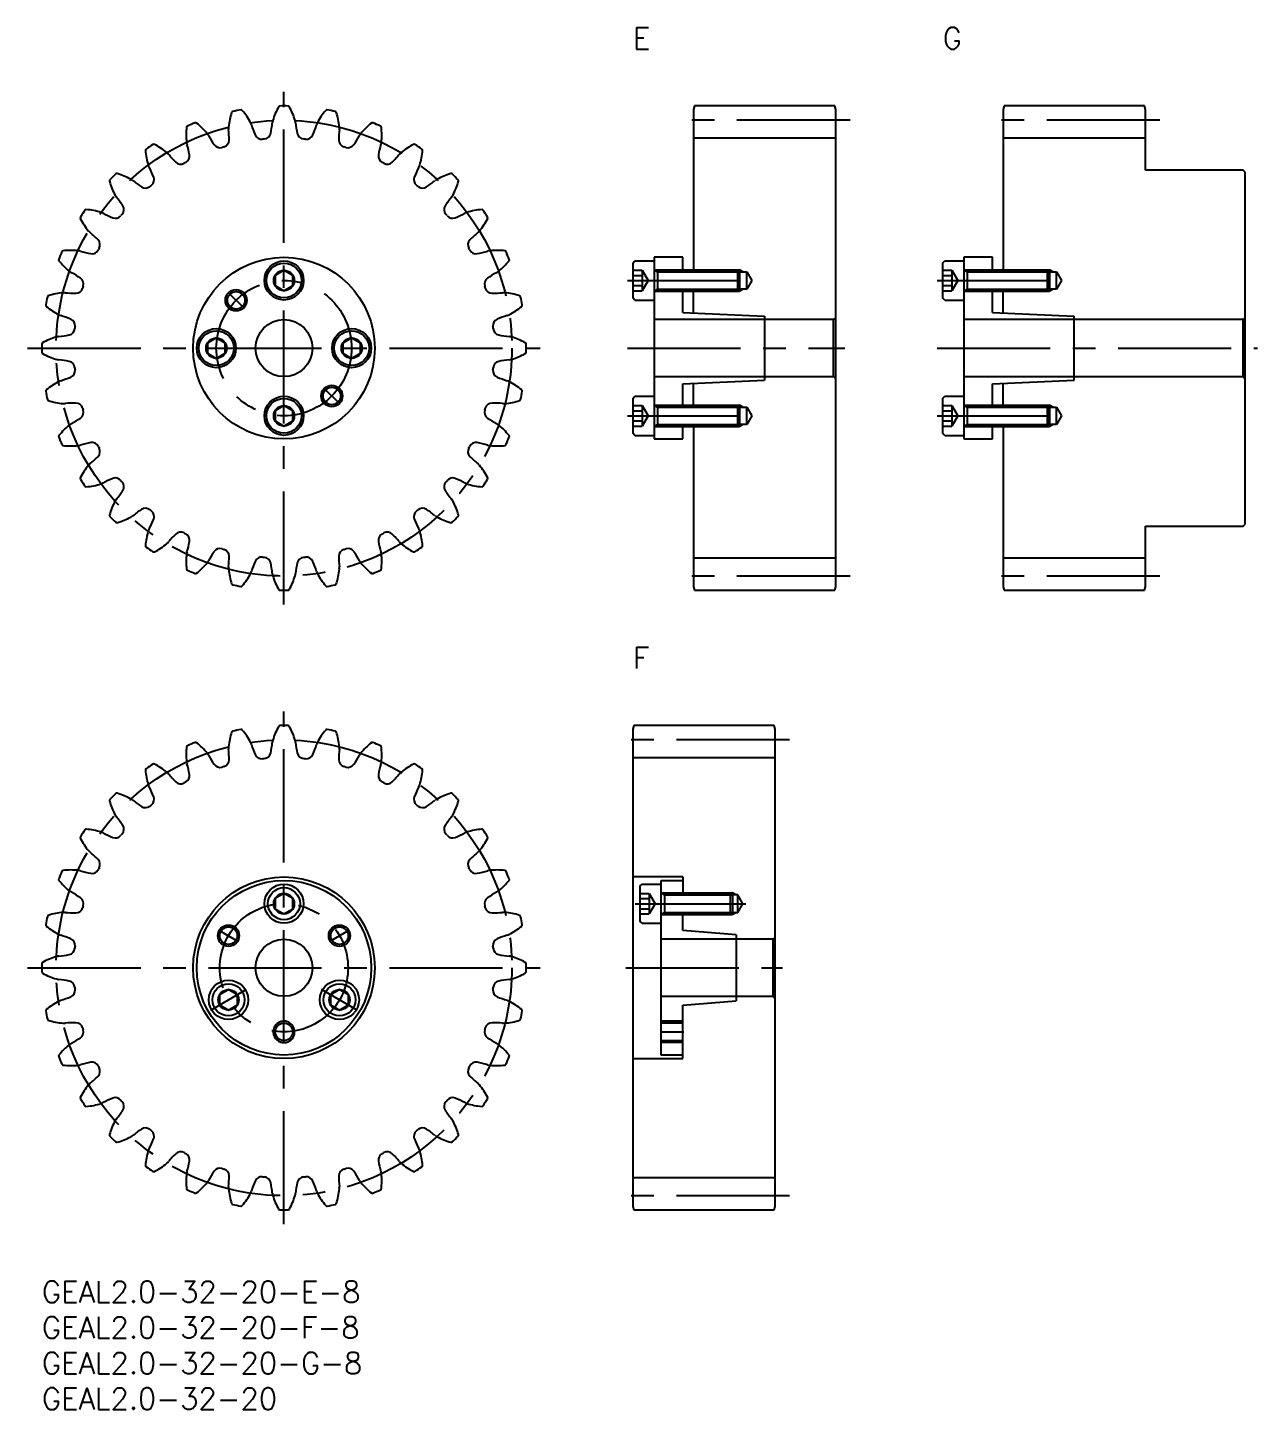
# Model space of a CAD drawing. Extents: x -2 to 171, y -18 to 176.
import ezdxf

# ---------------------------------------------------------------- set-up
doc = ezdxf.new("R2010")
doc.units = 0
doc.header["$LTSCALE"] = 0.5
doc.linetypes.add('CENTER', pattern=[50.8, 31.75, -6.35, 6.35, -6.35])
for name, color, linetype in [('AM_0', 7, 'CONTINUOUS'), ('MSM_CENTER', 1, 'CENTER'), ('MSM_CONTINUOUS', 7, 'CONTINUOUS'), ('MSM_NARROW', 5, 'CONTINUOUS'), ('MSM_PART_NUMBER', 7, 'CONTINUOUS')]:
    doc.layers.add(name, color=color, linetype=linetype)
doc.styles.get("Standard").update_dxf_attribs({"font": 'txt.shx', "height": 1, "bigfont": 'bigfont.shx'})

# ---------------------------------------------------------------- blocks, each defined once
blk = doc.blocks.new('*U3')
at = {"layer": 'MSM_PART_NUMBER'}
blk.add_text('GEAL2.0-32-20-F-8', height=3, dxfattribs=at).set_placement((0, -8))
blk = doc.blocks.new('*U4')
at = {"layer": 'MSM_PART_NUMBER'}
blk.add_text('GEAL2.0-32-20-E-8', height=3, dxfattribs=at).set_placement((0, -3))
blk = doc.blocks.new('*U5')
at = {"layer": 'MSM_PART_NUMBER'}
blk.add_text('GEAL2.0-32-20-G-8', height=3, dxfattribs=at).set_placement((0, -13))
blk = doc.blocks.new('*U6')
at = {"layer": 'MSM_PART_NUMBER'}
blk.add_text('F', height=3, dxfattribs=at).set_placement((82.99, 86))
blk = doc.blocks.new('*U7')
at = {"layer": 'MSM_PART_NUMBER'}
blk.add_text('GEAL2.0-32-20', height=3, dxfattribs=at).set_placement((0, -18))
blk = doc.blocks.new('*U8')
at = {"layer": 'MSM_PART_NUMBER'}
blk.add_text('E', height=3, dxfattribs=at).set_placement((82.99, 173))
blk = doc.blocks.new('*U9')
at = {"layer": 'MSM_PART_NUMBER'}
blk.add_text('G', height=3, dxfattribs=at).set_placement((126.49, 173))

msp = doc.modelspace()

# ---------------------------------------------------------------- linework, layer by layer
at = {"layer": 'AM_0'}
for p, q in [((89.99, 36.23), (86.99, 36.23)), ((86.99, 33.77), (89.99, 33.77))]:
    msp.add_line(p, q, dxfattribs=at)
at = {"layer": 'MSM_CENTER'}
for p, q in [((34, 95), (34, 167)), ((113.49, 163), (89.49, 163)), ((156.99, 163), (132.99, 163)), ((82.24, 140.5), (100.12, 140.5)), ((125.74, 140.5), (143.62, 140.5)), ((26.17, 138.83), (28.4, 136.6)), ((-2, 131), (70, 131)), ((82.24, 131), (112.78, 131)), ((125.74, 131), (170.69, 131)), ((41.83, 123.17), (39.6, 125.4)), ((82.24, 121.5), (100.12, 121.5)), ((125.74, 121.5), (143.62, 121.5)), ((113.49, 99), (89.49, 99)), ((156.99, 99), (132.99, 99)), ((34, 8), (34, 80)), ((104.99, 76), (80.99, 76)), ((83.34, 53), (98.88, 53)), ((24.84, 49.29), (27.57, 47.71)), ((43.16, 49.29), (40.43, 47.71)), ((-2, 44), (70, 44)), ((81.99, 44), (103.99, 44)), ((23.71, 38.06), (28.71, 40.94)), ((44.29, 38.06), (39.29, 40.94)), ((86.84, 35), (90.14, 35)), ((104.99, 12), (80.99, 12))]:
    msp.add_line(p, q, dxfattribs=at)
for centre, radius in [((34, 131), 32), ((34, 131), 9.5), ((34, 44), 32), ((34, 44), 9)]:
    msp.add_circle(centre, radius, dxfattribs=at)
at = {"layer": 'MSM_CONTINUOUS'}
for p, q in [((91.63, 165), (91.49, 164.5)), ((111.36, 165), (91.63, 165)), ((111.49, 164.5), (111.36, 165)), ((135.13, 165), (134.99, 164.5)), ((154.86, 165), (135.13, 165)), ((154.99, 164.5), (154.86, 165)), ((91.49, 164.5), (91.49, 142)), ((111.49, 97.5), (111.49, 164.5)), ((134.99, 164.5), (134.99, 142)), ((154.99, 156), (154.99, 164.5)), ((111.49, 160.5), (91.49, 160.5)), ((154.99, 160.5), (134.99, 160.5)), ((168.69, 156), (154.99, 156)), ((168.99, 155.7), (168.69, 156)), ((168.99, 106.3), (168.99, 155.7)), ((85.99, 143.75), (85.99, 118.25)), ((89.99, 143.75), (85.99, 143.75)), ((89.99, 142), (89.99, 143.75)), ((129.49, 143.75), (129.49, 118.25)), ((133.49, 143.75), (129.49, 143.75)), ((133.49, 142), (133.49, 143.75)), ((34, 141.94), (32.75, 141.22)), ((35.25, 141.22), (34, 141.94)), ((82.99, 142.95), (83.29, 143.25)), ((82.99, 142.95), (82.99, 138.05)), ((82.99, 141.94), (84.29, 141.94)), ((83.29, 143.25), (85.99, 143.25)), ((84.29, 141.94), (84.29, 139.06)), ((84.29, 141.94), (85.13, 140.5)), ((85.99, 142), (97.72, 142)), ((86.46, 142), (86.46, 139)), ((97.72, 139), (97.72, 142)), ((97.72, 142), (97.99, 141.73)), ((97.99, 141.73), (98.99, 141.73)), ((97.99, 141.73), (97.99, 139.27)), ((98.99, 139.27), (98.99, 141.73)), ((98.99, 141.73), (99.7, 140.5)), ((126.49, 142.95), (126.79, 143.25)), ((126.49, 142.95), (126.49, 138.05)), ((126.49, 141.94), (127.79, 141.94)), ((126.79, 143.25), (129.49, 143.25)), ((127.79, 141.94), (127.79, 139.06)), ((127.79, 141.94), (128.63, 140.5)), ((129.49, 142), (141.22, 142)), ((129.96, 142), (129.96, 139)), ((141.22, 139), (141.22, 142)), ((141.22, 142), (141.49, 141.73)), ((141.49, 141.73), (142.49, 141.73)), ((141.49, 141.73), (141.49, 139.27)), ((142.49, 139.27), (142.49, 141.73)), ((142.49, 141.73), (143.2, 140.5)), ((32.75, 141.22), (32.75, 139.78)), ((32.75, 139.78), (34, 139.06)), ((34, 139.06), (35.25, 139.78)), ((35.25, 139.78), (35.25, 141.22)), ((82.99, 141.22), (84.29, 141.22)), ((82.99, 139.78), (84.29, 139.78)), ((85.13, 140.5), (84.29, 139.06)), ((99.7, 140.5), (98.99, 139.27)), ((126.49, 141.22), (127.79, 141.22)), ((126.49, 139.78), (127.79, 139.78)), ((128.63, 140.5), (127.79, 139.06)), ((143.2, 140.5), (142.49, 139.27)), ((82.99, 139.06), (84.29, 139.06)), ((83.29, 137.75), (82.99, 138.05)), ((83.29, 137.75), (85.99, 137.75)), ((85.99, 139), (97.72, 139)), ((89.99, 136), (89.99, 139)), ((91.49, 135.93), (91.49, 139)), ((97.99, 139.27), (97.72, 139)), ((98.99, 139.27), (97.99, 139.27)), ((126.49, 139.06), (127.79, 139.06)), ((126.79, 137.75), (126.49, 138.05)), ((126.79, 137.75), (129.49, 137.75)), ((129.49, 139), (141.22, 139)), ((133.49, 136), (133.49, 139)), ((134.99, 135.93), (134.99, 139)), ((141.49, 139.27), (141.22, 139)), ((142.49, 139.27), (141.49, 139.27)), ((89.99, 136), (101.49, 135.5)), ((133.49, 136), (144.99, 135.5)), ((111.19, 135), (85.99, 135)), ((101.49, 135.5), (101.49, 126.5)), ((111.49, 135.3), (111.19, 135)), ((111.19, 127), (111.19, 135)), ((168.69, 135), (129.49, 135)), ((144.99, 126.5), (144.99, 135.5)), ((168.99, 135.3), (168.69, 135)), ((168.69, 127), (168.69, 135)), ((24.5, 132.44), (23.25, 131.72)), ((25.75, 131.72), (24.5, 132.44)), ((43.5, 132.44), (42.25, 131.72)), ((44.75, 131.72), (43.5, 132.44)), ((23.25, 131.72), (23.25, 130.28)), ((23.25, 130.28), (24.5, 129.56)), ((24.5, 129.56), (25.75, 130.28)), ((25.75, 130.28), (25.75, 131.72)), ((42.25, 131.72), (42.25, 130.28)), ((42.25, 130.28), (43.5, 129.56)), ((43.5, 129.56), (44.75, 130.28)), ((44.75, 130.28), (44.75, 131.72)), ((85.99, 127), (111.19, 127)), ((89.99, 126), (101.49, 126.5)), ((111.19, 127), (111.49, 126.7)), ((129.49, 127), (168.69, 127)), ((133.49, 126), (144.99, 126.5)), ((168.69, 127), (168.99, 126.7)), ((82.99, 123.95), (83.29, 124.25)), ((83.29, 124.25), (85.99, 124.25)), ((89.99, 123), (89.99, 126)), ((91.49, 123), (91.49, 126.07)), ((126.49, 123.95), (126.79, 124.25)), ((126.79, 124.25), (129.49, 124.25)), ((133.49, 123), (133.49, 126)), ((134.99, 123), (134.99, 126.07)), ((34, 122.94), (32.75, 122.22)), ((32.75, 122.22), (32.75, 120.78)), ((35.25, 122.22), (34, 122.94)), ((35.25, 120.78), (35.25, 122.22)), ((82.99, 123.95), (82.99, 119.05)), ((82.99, 122.94), (84.29, 122.94)), ((82.99, 122.22), (84.29, 122.22)), ((84.29, 122.94), (84.29, 120.06)), ((84.29, 122.94), (85.13, 121.5)), ((85.99, 123), (97.72, 123)), ((86.46, 123), (86.46, 120)), ((97.72, 120), (97.72, 123)), ((97.72, 123), (97.99, 122.73)), ((97.99, 122.73), (98.99, 122.73)), ((97.99, 122.73), (97.99, 120.27)), ((98.99, 120.27), (98.99, 122.73)), ((98.99, 122.73), (99.7, 121.5)), ((126.49, 123.95), (126.49, 119.05)), ((126.49, 122.94), (127.79, 122.94)), ((126.49, 122.22), (127.79, 122.22)), ((127.79, 122.94), (127.79, 120.06)), ((127.79, 122.94), (128.63, 121.5)), ((129.49, 123), (141.22, 123)), ((129.96, 123), (129.96, 120)), ((141.22, 120), (141.22, 123)), ((141.22, 123), (141.49, 122.73)), ((141.49, 122.73), (142.49, 122.73)), ((141.49, 122.73), (141.49, 120.27)), ((142.49, 120.27), (142.49, 122.73)), ((142.49, 122.73), (143.2, 121.5)), ((32.75, 120.78), (34, 120.06)), ((34, 120.06), (35.25, 120.78)), ((82.99, 120.78), (84.29, 120.78)), ((85.13, 121.5), (84.29, 120.06)), ((99.7, 121.5), (98.99, 120.27)), ((126.49, 120.78), (127.79, 120.78)), ((128.63, 121.5), (127.79, 120.06)), ((143.2, 121.5), (142.49, 120.27)), ((82.99, 120.06), (84.29, 120.06)), ((83.29, 118.75), (82.99, 119.05)), ((83.29, 118.75), (85.99, 118.75)), ((85.99, 120), (97.72, 120)), ((89.99, 118.25), (89.99, 120)), ((91.49, 120), (91.49, 97.5)), ((97.99, 120.27), (97.72, 120)), ((98.99, 120.27), (97.99, 120.27)), ((126.49, 120.06), (127.79, 120.06)), ((126.79, 118.75), (126.49, 119.05)), ((126.79, 118.75), (129.49, 118.75)), ((129.49, 120), (141.22, 120)), ((133.49, 118.25), (133.49, 120)), ((134.99, 120), (134.99, 97.5)), ((141.49, 120.27), (141.22, 120)), ((142.49, 120.27), (141.49, 120.27)), ((85.99, 118.25), (89.99, 118.25)), ((129.49, 118.25), (133.49, 118.25)), ((154.99, 97.5), (154.99, 106)), ((154.99, 106), (168.69, 106)), ((168.69, 106), (168.99, 106.3)), ((111.49, 101.5), (91.49, 101.5)), ((154.99, 101.5), (134.99, 101.5)), ((91.49, 97.5), (91.63, 97)), ((91.63, 97), (111.36, 97)), ((111.36, 97), (111.49, 97.5)), ((134.99, 97.5), (135.13, 97)), ((135.13, 97), (154.86, 97)), ((154.86, 97), (154.99, 97.5)), ((83.13, 78), (82.99, 77.5)), ((102.86, 78), (83.13, 78)), ((102.99, 77.5), (102.86, 78)), ((82.99, 77.5), (82.99, 10.5)), ((102.99, 10.5), (102.99, 77.5)), ((102.99, 73.5), (82.99, 73.5)), ((89.99, 56.75), (82.99, 56.75)), ((89.99, 56.75), (89.99, 54.5)), ((34, 54.44), (32.75, 53.72)), ((35.25, 53.72), (34, 54.44)), ((83.99, 55.45), (84.29, 55.75)), ((83.99, 55.45), (83.99, 50.55)), ((83.99, 54.44), (85.29, 54.44)), ((84.29, 55.75), (86.99, 55.75)), ((85.29, 54.44), (85.29, 51.56)), ((85.29, 54.44), (86.13, 53)), ((86.99, 56.25), (89.99, 56.25)), ((86.99, 31.75), (86.99, 56.25)), ((86.99, 54.5), (96.72, 54.5)), ((87.46, 54.5), (87.46, 51.5)), ((96.72, 51.5), (96.72, 54.5)), ((96.72, 54.5), (96.99, 54.23)), ((32.75, 53.72), (32.75, 52.28)), ((35.25, 52.28), (35.25, 53.72)), ((83.99, 53.72), (85.29, 53.72)), ((86.13, 53), (85.29, 51.56)), ((97.74, 54.23), (90.27, 54.23)), ((96.99, 54.23), (96.99, 51.77)), ((97.74, 51.77), (97.74, 54.23)), ((98.45, 53), (97.74, 54.23)), ((97.74, 51.77), (98.45, 53)), ((32.75, 52.28), (34, 51.56)), ((34, 51.56), (35.25, 52.28)), ((83.99, 52.28), (85.29, 52.28)), ((83.99, 51.56), (85.29, 51.56)), ((84.29, 50.25), (83.99, 50.55)), ((86.99, 51.5), (96.72, 51.5)), ((89.99, 49.25), (89.99, 51.5)), ((90.27, 51.77), (97.74, 51.77)), ((96.99, 51.77), (96.72, 51.5)), ((84.29, 50.25), (86.99, 50.25)), ((97.49, 48.63), (89.99, 49.25)), ((97.49, 48.63), (97.49, 39.38)), ((102.69, 48), (86.99, 48)), ((102.99, 48.3), (102.69, 48)), ((102.69, 40), (102.69, 48)), ((26.21, 40.94), (24.96, 40.22)), ((27.46, 40.22), (26.21, 40.94)), ((41.79, 40.94), (40.54, 40.22)), ((43.04, 40.22), (41.79, 40.94)), ((24.96, 40.22), (24.96, 38.78)), ((27.46, 38.78), (27.46, 40.22)), ((40.54, 40.22), (40.54, 38.78)), ((43.04, 38.78), (43.04, 40.22)), ((86.99, 40), (102.69, 40)), ((89.99, 38.75), (97.49, 39.38)), ((102.69, 40), (102.99, 39.7)), ((24.96, 38.78), (26.21, 38.06)), ((26.21, 38.06), (27.46, 38.78)), ((40.54, 38.78), (41.79, 38.06)), ((41.79, 38.06), (43.04, 38.78)), ((89.99, 31.25), (89.99, 38.75)), ((82.99, 31.25), (89.99, 31.25)), ((89.99, 31.75), (86.99, 31.75)), ((102.99, 14.5), (82.99, 14.5)), ((82.99, 10.5), (83.13, 10)), ((83.13, 10), (102.86, 10)), ((102.86, 10), (102.99, 10.5))]:
    msp.add_line(p, q, dxfattribs=at)
for centre, radius in [((34, 131), 12.75), ((34, 140.5), 2.75), ((34, 140.5), 2.45), ((34, 140.5), 1.44), ((27.28, 137.72), 1.23), ((34, 131), 4), ((24.5, 131), 2.75), ((24.5, 131), 2.45), ((24.5, 131), 1.44), ((43.5, 131), 2.75), ((43.5, 131), 2.45), ((43.5, 131), 1.44), ((34, 121.5), 2.75), ((40.72, 124.28), 1.23), ((34, 121.5), 2.45), ((34, 121.5), 1.44), ((34, 44), 12.75), ((34, 44), 12.25), ((34, 53), 2.75), ((34, 53), 2.25), ((34, 53), 1.44), ((26.21, 48.5), 1.23), ((41.79, 48.5), 1.23), ((34, 44), 4), ((26.21, 39.5), 2.75), ((26.21, 39.5), 2.25), ((26.21, 39.5), 1.44), ((41.79, 39.5), 2.75), ((41.79, 39.5), 2.25), ((41.79, 39.5), 1.44), ((34, 35), 1.23)]:
    msp.add_circle(centre, radius, dxfattribs=at)
for centre, radius, start, end in [((33.42, 164.79), 0.2, 90.9881, 151.5545), ((34, 131), 34, 89.0119, 90.9881), ((34.58, 164.79), 0.2, 28.4455, 89.0119), ((36.83, 160.94), 10.67, 162.8045, 174.0625), ((26.84, 164.03), 0.2, 102.2381, 162.8045), ((34, 131), 34, 100.2619, 102.2381), ((27.98, 164.26), 0.2, 39.6955, 100.2619), ((19.93, 157.57), 10.67, 28.4375, 39.6955), ((34, 162.48), 1.64, 162.8125, 174.5609), ((42.62, 159.81), 10.67, 151.5545, 162.8125), ((25.38, 159.81), 10.67, 17.1875, 28.4455), ((34, 162.48), 1.64, 5.4391, 17.1875), ((48.07, 157.57), 10.67, 140.3045, 151.5625), ((40.02, 164.26), 0.2, 79.7381, 140.3045), ((34, 131), 34, 77.7619, 79.7381), ((41.16, 164.03), 0.2, 17.1955, 77.7619), ((31.17, 160.94), 10.67, 5.9375, 17.1955), ((30.94, 160.92), 10.67, 174.0545, 185.3125), ((20.53, 162), 0.2, 113.4881, 174.0545), ((34, 131), 34, 111.5119, 113.4881), ((21.61, 162.45), 0.2, 50.9455, 111.5119), ((15.01, 154.32), 10.67, 39.6875, 50.9455), ((21.95, 160.08), 1.64, 27.9391, 39.6875), ((27.86, 161.87), 1.64, 174.0625, 185.8109), ((13.49, 160.42), 12.8, 359.0834, 5.7692), ((27.86, 161.87), 1.64, 16.6891, 28.4375), ((41.69, 166.03), 12.8, 196.7308, 203.4166), ((31.16, 161.37), 1, 275.3479, 347.8334), ((19.62, 163.85), 12.8, 347.8334, 354.5192), ((48.38, 163.85), 12.8, 185.4808, 192.1666), ((36.84, 161.37), 1, 192.1666, 264.6521), ((26.31, 166.03), 12.8, 336.5834, 343.2692), ((40.14, 161.87), 1.64, 151.5625, 163.3109), ((54.51, 160.42), 12.8, 174.2308, 180.9166), ((40.14, 161.87), 1.64, 354.1891, 5.9375), ((46.05, 160.08), 1.64, 140.3125, 152.0609), ((52.99, 154.32), 10.67, 129.0545, 140.3125), ((46.39, 162.45), 0.2, 68.4881, 129.0545), ((34, 131), 34, 66.5119, 68.4881), ((47.47, 162), 0.2, 5.9455, 66.5119), ((37.06, 160.92), 10.67, 354.6875, 5.9455), ((34, 131), 34, 122.7619, 124.7381), ((15.71, 159.42), 0.2, 62.1955, 122.7619), ((10.83, 150.17), 10.67, 50.9375, 62.1955), ((21.95, 160.08), 1.64, 185.3125, 197.0609), ((8.14, 155.85), 12.8, 10.3334, 17.0192), ((34.71, 166.86), 12.8, 207.9808, 214.6666), ((25.01, 160.14), 1, 214.6666, 287.1521), ((34, 131), 29.5, 106.5979, 107.1521), ((25.29, 160.23), 1, 286.5979, 359.0834), ((30.86, 161.34), 1, 203.4166, 275.9021), ((34, 131), 29.5, 95.3479, 95.9021), ((34, 131), 29.5, 84.0979, 84.6521), ((37.14, 161.34), 1, 264.0979, 336.5834), ((42.71, 160.23), 1, 180.9166, 253.4021), ((34, 131), 29.5, 72.8479, 73.4021), ((42.99, 160.14), 1, 252.8479, 325.3334), ((33.29, 166.86), 12.8, 325.3334, 332.0192), ((59.86, 155.85), 12.8, 162.9808, 169.6666), ((46.05, 160.08), 1.64, 342.9391, 354.6875), ((57.17, 150.17), 10.67, 117.8045, 129.0625), ((52.29, 159.42), 0.2, 57.2381, 117.8045), ((34, 131), 34, 55.2619, 57.2381), ((14.74, 158.78), 0.2, 124.7381, 185.3045), ((25.16, 159.74), 10.67, 185.3045, 196.5625), ((16.51, 157.17), 1.64, 39.1891, 50.9375), ((27.7, 166.31), 12.8, 219.2308, 225.9166), ((19.75, 157.97), 1, 297.8479, 10.3334), ((48.25, 157.97), 1, 169.6666, 242.1521), ((40.3, 166.31), 12.8, 314.0834, 320.7692), ((51.49, 157.17), 1.64, 129.0625, 140.8109), ((42.84, 159.74), 10.67, 343.4375, 354.6955), ((53.26, 158.78), 0.2, 354.6955, 55.2619), ((34, 131), 34, 134.0119, 135.9881), ((10.52, 155.31), 0.2, 73.4455, 134.0119), ((7.53, 145.28), 10.67, 62.1875, 73.4455), ((16.51, 157.17), 1.64, 196.5625, 208.3109), ((3.79, 150.33), 12.8, 21.5834, 28.2692), ((19.49, 157.83), 1, 225.9166, 298.4021), ((34, 131), 29.5, 117.8479, 118.4021), ((34, 131), 29.5, 61.5979, 62.1521), ((48.51, 157.83), 1, 241.5979, 314.0834), ((64.21, 150.33), 12.8, 151.7308, 158.4166), ((51.49, 157.17), 1.64, 331.6891, 343.4375), ((60.47, 145.28), 10.67, 106.5545, 117.8125), ((57.48, 155.31), 0.2, 45.9881, 106.5545), ((34, 131), 34, 44.0119, 45.9881), ((9.69, 154.48), 0.2, 135.9881, 196.5545), ((19.72, 157.47), 10.67, 196.5545, 207.8125), ((11.74, 153.26), 1.64, 50.4391, 62.1875), ((20.94, 164.4), 12.8, 230.4808, 237.1666), ((14.54, 154.48), 1, 237.1666, 309.6521), ((34, 131), 29.5, 129.0979, 129.6521), ((14.77, 154.67), 1, 309.0979, 21.5834), ((53.23, 154.67), 1, 158.4166, 230.9021), ((34, 131), 29.5, 50.3479, 50.9021), ((53.46, 154.48), 1, 230.3479, 302.8334), ((47.06, 164.4), 12.8, 302.8334, 309.5192), ((56.26, 153.26), 1.64, 117.8125, 129.5609), ((48.28, 157.47), 10.67, 332.1875, 343.4455), ((58.31, 154.48), 0.2, 343.4455, 44.0119), ((11.74, 153.26), 1.64, 207.8125, 219.5609), ((0.6, 144.06), 12.8, 32.8334, 39.5192), ((67.4, 144.06), 12.8, 140.4808, 147.1666), ((56.26, 153.26), 1.64, 320.4391, 332.1875), ((5.58, 149.29), 0.2, 147.2381, 207.8045), ((34, 131), 34, 145.2619, 147.2381), ((6.22, 150.26), 0.2, 84.6955, 145.2619), ((5.26, 139.84), 10.67, 73.4375, 84.6955), ((7.83, 148.49), 1.64, 61.6891, 73.4375), ((14.67, 161.21), 12.8, 241.7308, 248.4166), ((10.33, 150.23), 1, 248.4166, 320.9021), ((34, 131), 29.5, 140.3479, 140.9021), ((10.52, 150.46), 1, 320.3479, 32.8334), ((57.48, 150.46), 1, 147.1666, 219.6521), ((34, 131), 29.5, 39.0979, 39.6521), ((57.67, 150.23), 1, 219.0979, 291.5834), ((53.33, 161.21), 12.8, 291.5834, 298.2692), ((60.17, 148.49), 1.64, 106.5625, 118.3109), ((62.74, 139.84), 10.67, 95.3045, 106.5625), ((61.78, 150.26), 0.2, 34.7381, 95.3045), ((34, 131), 34, 32.7619, 34.7381), ((62.42, 149.29), 0.2, 332.1955, 32.7619), ((14.83, 154.17), 10.67, 207.8045, 219.0625), ((7.83, 148.49), 1.64, 219.0625, 230.8109), ((60.17, 148.49), 1.64, 309.1891, 320.9375), ((53.17, 154.17), 10.67, 320.9375, 332.1955), ((-1.31, 137.3), 12.8, 44.0834, 50.7692), ((7.17, 145.51), 1, 331.5979, 44.0834), ((60.83, 145.51), 1, 135.9166, 208.4021), ((69.31, 137.3), 12.8, 129.2308, 135.9166), ((34, 131), 34, 156.5119, 158.4881), ((3, 144.47), 0.2, 95.9455, 156.5119), ((4.08, 134.06), 10.67, 84.6875, 95.9455), ((4.92, 143.05), 1.64, 72.9391, 84.6875), ((9.15, 156.86), 12.8, 252.9808, 259.6666), ((7.03, 145.25), 1, 259.6666, 332.1521), ((34, 131), 29.5, 151.5979, 152.1521), ((34, 131), 29.5, 27.8479, 28.4021), ((60.97, 145.25), 1, 207.8479, 280.3334), ((58.85, 156.86), 12.8, 280.3334, 287.0192), ((63.08, 143.05), 1.64, 95.3125, 107.0609), ((63.92, 134.06), 10.67, 84.0545, 95.3125), ((65, 144.47), 0.2, 23.4881, 84.0545), ((34, 131), 34, 21.5119, 23.4881), ((2.55, 143.39), 0.2, 158.4881, 219.0545), ((10.68, 149.99), 10.67, 219.0545, 230.3125), ((4.92, 143.05), 1.64, 230.3125, 242.0609), ((63.08, 143.05), 1.64, 297.9391, 309.6875), ((57.32, 149.99), 10.67, 309.6875, 320.9455), ((65.45, 143.39), 0.2, 320.9455, 21.5119), ((-1.86, 130.29), 12.8, 55.3334, 62.0192), ((4.86, 139.99), 1, 342.8479, 55.3334), ((34, 131), 29.5, 162.8479, 163.4021), ((63.14, 139.99), 1, 124.6666, 197.1521), ((34, 131), 29.5, 16.5979, 17.1521), ((69.86, 130.29), 12.8, 117.9808, 124.6666), ((34, 131), 34, 167.7619, 169.7381), ((0.97, 138.16), 0.2, 107.1955, 167.7619), ((4.06, 128.17), 10.67, 95.9375, 107.1955), ((3.13, 137.14), 1.64, 84.1891, 95.9375), ((4.58, 151.51), 12.8, 264.2308, 270.9166), ((4.77, 139.71), 1, 270.9166, 343.4021), ((63.23, 139.71), 1, 196.5979, 269.0834), ((63.42, 151.51), 12.8, 269.0834, 275.7692), ((64.87, 137.14), 1.64, 84.0625, 95.8109), ((63.94, 128.17), 10.67, 72.8045, 84.0625), ((67.03, 138.16), 0.2, 12.2381, 72.8045), ((34, 131), 34, 10.2619, 12.2381), ((0.74, 137.02), 0.2, 169.7381, 230.3045), ((7.43, 145.07), 10.67, 230.3045, 241.5625), ((60.57, 145.07), 10.67, 298.4375, 309.6955), ((67.26, 137.02), 0.2, 309.6955, 10.2619), ((3.13, 137.14), 1.64, 241.5625, 253.3109), ((-1.03, 123.31), 12.8, 66.5834, 73.2692), ((3.66, 134.14), 1, 354.0979, 66.5834), ((34, 131), 29.5, 174.0979, 174.6521), ((64.34, 134.14), 1, 113.4166, 185.9021), ((34, 131), 29.5, 5.3479, 5.9021), ((69.03, 123.31), 12.8, 106.7308, 113.4166), ((64.87, 137.14), 1.64, 286.6891, 298.4375), ((5.19, 122.38), 10.67, 107.1875, 118.4455), ((2.52, 131), 1.64, 95.4391, 107.1875), ((1.15, 145.38), 12.8, 275.4808, 282.1666), ((3.63, 133.84), 1, 282.1666, 354.6521), ((64.37, 133.84), 1, 185.3479, 257.8334), ((66.85, 145.38), 12.8, 257.8334, 264.5192), ((65.48, 131), 1.64, 72.8125, 84.5609), ((62.81, 122.38), 10.67, 61.5545, 72.8125), ((34, 131), 34, 179.0119, 180.9881), ((0.21, 131.58), 0.2, 118.4455, 179.0119), ((0.21, 130.42), 0.2, 180.9881, 241.5545), ((5.19, 139.62), 10.67, 241.5545, 252.8125), ((62.81, 139.62), 10.67, 287.1875, 298.4455), ((67.79, 131.58), 0.2, 0.9881, 61.5545), ((67.79, 130.42), 0.2, 298.4455, 359.0119), ((34, 131), 34, 359.0119, 0.9881), ((2.52, 131), 1.64, 252.8125, 264.5609), ((1.15, 116.62), 12.8, 77.8334, 84.5192), ((3.63, 128.16), 1, 5.3479, 77.8334), ((34, 131), 29.5, 185.3479, 185.9021), ((34, 131), 29.5, 354.0979, 354.6521), ((64.37, 128.16), 1, 102.1666, 174.6521), ((66.85, 116.62), 12.8, 95.4808, 102.1666), ((65.48, 131), 1.64, 275.4391, 287.1875), ((7.43, 116.93), 10.67, 118.4375, 129.6955), ((3.13, 124.86), 1.64, 106.6891, 118.4375), ((-1.03, 138.69), 12.8, 286.7308, 293.4166), ((3.66, 127.86), 1, 293.4166, 5.9021), ((64.34, 127.86), 1, 174.0979, 246.5834), ((69.03, 138.69), 12.8, 246.5834, 253.2692), ((64.87, 124.86), 1.64, 61.5625, 73.3109), ((60.57, 116.93), 10.67, 50.3045, 61.5625), ((0.74, 124.98), 0.2, 129.6955, 190.2619), ((34, 131), 34, 190.2619, 192.2381), ((34, 131), 34, 347.7619, 349.7381), ((67.26, 124.98), 0.2, 349.7381, 50.3045), ((0.97, 123.84), 0.2, 192.2381, 252.8045), ((4.06, 133.83), 10.67, 252.8045, 264.0625), ((3.13, 124.86), 1.64, 264.0625, 275.8109), ((4.58, 110.49), 12.8, 89.0834, 95.7692), ((4.77, 122.29), 1, 16.5979, 89.0834), ((4.86, 122.01), 1, 304.6666, 17.1521), ((34, 131), 29.5, 196.5979, 197.1521), ((63.14, 122.01), 1, 162.8479, 235.3334), ((34, 131), 29.5, 342.8479, 343.4021), ((63.23, 122.29), 1, 90.9166, 163.4021), ((63.42, 110.49), 12.8, 84.2308, 90.9166), ((64.87, 124.86), 1.64, 264.1891, 275.9375), ((63.94, 133.83), 10.67, 275.9375, 287.1955), ((67.03, 123.84), 0.2, 287.1955, 347.7619), ((4.92, 118.95), 1.64, 117.9391, 129.6875), ((-1.86, 131.71), 12.8, 297.9808, 304.6666), ((69.86, 131.71), 12.8, 235.3334, 242.0192), ((63.08, 118.95), 1.64, 50.3125, 62.0609), ((2.55, 118.61), 0.2, 140.9455, 201.5119), ((34, 131), 34, 201.5119, 203.4881), ((10.68, 112.01), 10.67, 129.6875, 140.9455), ((57.32, 112.01), 10.67, 39.0545, 50.3125), ((34, 131), 34, 336.5119, 338.4881), ((65.45, 118.61), 0.2, 338.4881, 39.0545), ((3, 117.53), 0.2, 203.4881, 264.0545), ((4.08, 127.94), 10.67, 264.0545, 275.3125), ((4.92, 118.95), 1.64, 275.3125, 287.0609), ((9.15, 105.14), 12.8, 100.3334, 107.0192), ((7.03, 116.75), 1, 27.8479, 100.3334), ((7.17, 116.49), 1, 315.9166, 28.4021), ((34, 131), 29.5, 207.8479, 208.4021), ((60.83, 116.49), 1, 151.5979, 224.0834), ((34, 131), 29.5, 331.5979, 332.1521), ((60.97, 116.75), 1, 79.6666, 152.1521), ((58.85, 105.14), 12.8, 72.9808, 79.6666), ((63.08, 118.95), 1.64, 252.9391, 264.6875), ((63.92, 127.94), 10.67, 264.6875, 275.9455), ((65, 117.53), 0.2, 275.9455, 336.5119), ((14.83, 107.83), 10.67, 140.9375, 152.1955), ((7.83, 113.51), 1.64, 129.1891, 140.9375), ((-1.31, 124.7), 12.8, 309.2308, 315.9166), ((69.31, 124.7), 12.8, 224.0834, 230.7692), ((60.17, 113.51), 1.64, 39.0625, 50.8109), ((53.17, 107.83), 10.67, 27.8045, 39.0625), ((5.58, 112.71), 0.2, 152.1955, 212.7619), ((34, 131), 34, 212.7619, 214.7381), ((14.67, 100.79), 12.8, 111.5834, 118.2692), ((10.33, 111.77), 1, 39.0979, 111.5834), ((57.67, 111.77), 1, 68.4166, 140.9021), ((53.33, 100.79), 12.8, 61.7308, 68.4166), ((34, 131), 34, 325.2619, 327.2381), ((62.42, 112.71), 0.2, 327.2381, 27.8045), ((6.22, 111.74), 0.2, 214.7381, 275.3045), ((5.26, 122.16), 10.67, 275.3045, 286.5625), ((7.83, 113.51), 1.64, 286.5625, 298.3109), ((0.6, 117.94), 12.8, 320.4808, 327.1666), ((34, 131), 29.5, 219.0979, 219.6521), ((10.52, 111.54), 1, 327.1666, 39.6521), ((57.48, 111.54), 1, 140.3479, 212.8334), ((67.4, 117.94), 12.8, 212.8334, 219.5192), ((34, 131), 29.5, 320.3479, 320.9021), ((60.17, 113.51), 1.64, 241.6891, 253.4375), ((62.74, 122.16), 10.67, 253.4375, 264.6955), ((61.78, 111.74), 0.2, 264.6955, 325.2619), ((19.72, 104.53), 10.67, 152.1875, 163.4455), ((11.74, 108.74), 1.64, 140.4391, 152.1875), ((56.26, 108.74), 1.64, 27.8125, 39.5609), ((48.28, 104.53), 10.67, 16.5545, 27.8125), ((9.69, 107.52), 0.2, 163.4455, 224.0119), ((34, 131), 34, 224.0119, 225.9881), ((7.53, 116.72), 10.67, 286.5545, 297.8125), ((11.74, 108.74), 1.64, 297.8125, 309.5609), ((20.94, 97.6), 12.8, 122.8334, 129.5192), ((14.54, 107.52), 1, 50.3479, 122.8334), ((3.79, 111.67), 12.8, 331.7308, 338.4166), ((34, 131), 29.5, 230.3479, 230.9021), ((14.77, 107.33), 1, 338.4166, 50.9021), ((53.23, 107.33), 1, 129.0979, 201.5834), ((64.21, 111.67), 12.8, 201.5834, 208.2692), ((34, 131), 29.5, 309.0979, 309.6521), ((53.46, 107.52), 1, 57.1666, 129.6521), ((47.06, 97.6), 12.8, 50.4808, 57.1666), ((56.26, 108.74), 1.64, 230.4391, 242.1875), ((60.47, 116.72), 10.67, 242.1875, 253.4455), ((34, 131), 34, 314.0119, 315.9881), ((58.31, 107.52), 0.2, 315.9881, 16.5545), ((10.52, 106.69), 0.2, 225.9881, 286.5545), ((25.16, 102.26), 10.67, 163.4375, 174.6955), ((16.51, 104.83), 1.64, 151.6891, 163.4375), ((27.7, 95.69), 12.8, 134.0834, 140.7692), ((19.49, 104.17), 1, 61.5979, 134.0834), ((34, 131), 29.5, 241.5979, 242.1521), ((19.75, 104.03), 1, 349.6666, 62.1521), ((48.25, 104.03), 1, 117.8479, 190.3334), ((34, 131), 29.5, 297.8479, 298.4021), ((48.51, 104.17), 1, 45.9166, 118.4021), ((40.3, 95.69), 12.8, 39.2308, 45.9166), ((51.49, 104.83), 1.64, 16.5625, 28.3109), ((42.84, 102.26), 10.67, 5.3045, 16.5625), ((57.48, 106.69), 0.2, 253.4455, 314.0119), ((14.74, 103.22), 0.2, 174.6955, 235.2619), ((34, 131), 34, 235.2619, 237.2381), ((10.83, 111.83), 10.67, 297.8045, 309.0625), ((16.51, 104.83), 1.64, 309.0625, 320.8109), ((8.14, 106.15), 12.8, 342.9808, 349.6666), ((25.01, 101.86), 1, 72.8479, 145.3334), ((42.99, 101.86), 1, 34.6666, 107.1521), ((59.86, 106.15), 12.8, 190.3334, 197.0192), ((51.49, 104.83), 1.64, 219.1891, 230.9375), ((57.17, 111.83), 10.67, 230.9375, 242.1955), ((34, 131), 34, 302.7619, 304.7381), ((53.26, 103.22), 0.2, 304.7381, 5.3045), ((15.71, 102.58), 0.2, 237.2381, 297.8045), ((30.94, 101.08), 10.67, 174.6875, 185.9455), ((21.95, 101.92), 1.64, 162.9391, 174.6875), ((21.95, 101.92), 1.64, 320.3125, 332.0609), ((34.71, 95.14), 12.8, 145.3334, 152.0192), ((34, 131), 29.5, 252.8479, 253.4021), ((25.29, 101.77), 1, 0.9166, 73.4021), ((13.49, 101.58), 12.8, 354.2308, 0.9166), ((41.69, 95.97), 12.8, 156.5834, 163.2692), ((30.86, 100.66), 1, 84.0979, 156.5834), ((34, 131), 29.5, 264.0979, 264.6521), ((31.16, 100.63), 1, 12.1666, 84.6521), ((36.84, 100.63), 1, 95.3479, 167.8334), ((34, 131), 29.5, 275.3479, 275.9021), ((37.14, 100.66), 1, 23.4166, 95.9021), ((26.31, 95.97), 12.8, 16.7308, 23.4166), ((42.71, 101.77), 1, 106.5979, 179.0834), ((54.51, 101.58), 12.8, 179.0834, 185.7692), ((34, 131), 29.5, 286.5979, 287.1521), ((33.29, 95.14), 12.8, 27.9808, 34.6666), ((46.05, 101.92), 1.64, 207.9391, 219.6875), ((46.05, 101.92), 1.64, 5.3125, 17.0609), ((37.06, 101.08), 10.67, 354.0545, 5.3125), ((52.29, 102.58), 0.2, 242.1955, 302.7619), ((20.53, 100), 0.2, 185.9455, 246.5119), ((34, 131), 34, 246.5119, 248.4881), ((21.61, 99.55), 0.2, 248.4881, 309.0545), ((15.01, 107.68), 10.67, 309.0545, 320.3125), ((27.86, 100.13), 1.64, 174.1891, 185.9375), ((36.83, 101.06), 10.67, 185.9375, 197.1955), ((19.93, 104.43), 10.67, 320.3045, 331.5625), ((27.86, 100.13), 1.64, 331.5625, 343.3109), ((19.62, 98.15), 12.8, 5.4808, 12.1666), ((34, 99.52), 1.64, 185.4391, 197.1875), ((42.62, 102.19), 10.67, 197.1875, 208.4455), ((25.38, 102.19), 10.67, 331.5545, 342.8125), ((34, 99.52), 1.64, 342.8125, 354.5609), ((48.38, 98.15), 12.8, 167.8334, 174.5192), ((40.14, 100.13), 1.64, 196.6891, 208.4375), ((48.07, 104.43), 10.67, 208.4375, 219.6955), ((31.17, 101.06), 10.67, 342.8045, 354.0625), ((40.14, 100.13), 1.64, 354.0625, 5.8109), ((52.99, 107.68), 10.67, 219.6875, 230.9455), ((46.39, 99.55), 0.2, 230.9455, 291.5119), ((34, 131), 34, 291.5119, 293.4881), ((47.47, 100), 0.2, 293.4881, 354.0545), ((26.84, 97.97), 0.2, 197.1955, 257.7619), ((34, 131), 34, 257.7619, 259.7381), ((27.98, 97.74), 0.2, 259.7381, 320.3045), ((33.42, 97.21), 0.2, 208.4455, 269.0119), ((34, 131), 34, 269.0119, 270.9881), ((34.58, 97.21), 0.2, 270.9881, 331.5545), ((40.02, 97.74), 0.2, 219.6955, 280.2619), ((34, 131), 34, 280.2619, 282.2381), ((41.16, 97.97), 0.2, 282.2381, 342.8045), ((42.62, 72.81), 10.67, 151.5545, 162.8125), ((33.42, 77.79), 0.2, 90.9881, 151.5545), ((34, 44), 34, 89.0119, 90.9881), ((34.58, 77.79), 0.2, 28.4455, 89.0119), ((25.38, 72.81), 10.67, 17.1875, 28.4455), ((36.83, 73.94), 10.67, 162.8045, 174.0625), ((26.84, 77.03), 0.2, 102.2381, 162.8045), ((34, 44), 34, 100.2619, 102.2381), ((27.98, 77.26), 0.2, 39.6955, 100.2619), ((19.93, 70.57), 10.67, 28.4375, 39.6955), ((34, 75.48), 1.64, 162.8125, 174.5609), ((34, 75.48), 1.64, 5.4391, 17.1875), ((48.07, 70.57), 10.67, 140.3045, 151.5625), ((40.02, 77.26), 0.2, 79.7381, 140.3045), ((34, 44), 34, 77.7619, 79.7381), ((41.16, 77.03), 0.2, 17.1955, 77.7619), ((31.17, 73.94), 10.67, 5.9375, 17.1955), ((30.94, 73.92), 10.67, 174.0545, 185.3125), ((20.53, 75), 0.2, 113.4881, 174.0545), ((34, 44), 34, 111.5119, 113.4881), ((21.61, 75.45), 0.2, 50.9455, 111.5119), ((15.01, 67.32), 10.67, 39.6875, 50.9455), ((21.95, 73.08), 1.64, 27.9391, 39.6875), ((34.71, 79.86), 12.8, 207.9808, 214.6666), ((27.86, 74.87), 1.64, 174.0625, 185.8109), ((13.49, 73.42), 12.8, 359.0834, 5.7692), ((27.86, 74.87), 1.64, 16.6891, 28.4375), ((41.69, 79.03), 12.8, 196.7308, 203.4166), ((30.86, 74.34), 1, 203.4166, 275.9021), ((31.16, 74.37), 1, 275.3479, 347.8334), ((19.62, 76.85), 12.8, 347.8334, 354.5192), ((48.38, 76.85), 12.8, 185.4808, 192.1666), ((36.84, 74.37), 1, 192.1666, 264.6521), ((37.14, 74.34), 1, 264.0979, 336.5834), ((26.31, 79.03), 12.8, 336.5834, 343.2692), ((40.14, 74.87), 1.64, 151.5625, 163.3109), ((54.51, 73.42), 12.8, 174.2308, 180.9166), ((40.14, 74.87), 1.64, 354.1891, 5.9375), ((33.29, 79.86), 12.8, 325.3334, 332.0192), ((46.05, 73.08), 1.64, 140.3125, 152.0609), ((52.99, 67.32), 10.67, 129.0545, 140.3125), ((46.39, 75.45), 0.2, 68.4881, 129.0545), ((34, 44), 34, 66.5119, 68.4881), ((47.47, 75), 0.2, 5.9455, 66.5119), ((37.06, 73.92), 10.67, 354.6875, 5.9455), ((14.74, 71.78), 0.2, 124.7381, 185.3045), ((34, 44), 34, 122.7619, 124.7381), ((15.71, 72.42), 0.2, 62.1955, 122.7619), ((10.83, 63.17), 10.67, 50.9375, 62.1955), ((21.95, 73.08), 1.64, 185.3125, 197.0609), ((8.14, 68.85), 12.8, 10.3334, 17.0192), ((25.01, 73.14), 1, 214.6666, 287.1521), ((34, 44), 29.5, 106.5979, 107.1521), ((25.29, 73.23), 1, 286.5979, 359.0834), ((34, 44), 29.5, 95.3479, 95.9021), ((34, 44), 29.5, 84.0979, 84.6521), ((42.71, 73.23), 1, 180.9166, 253.4021), ((34, 44), 29.5, 72.8479, 73.4021), ((42.99, 73.14), 1, 252.8479, 325.3334), ((59.86, 68.85), 12.8, 162.9808, 169.6666), ((46.05, 73.08), 1.64, 342.9391, 354.6875), ((57.17, 63.17), 10.67, 117.8045, 129.0625), ((52.29, 72.42), 0.2, 57.2381, 117.8045), ((34, 44), 34, 55.2619, 57.2381), ((53.26, 71.78), 0.2, 354.6955, 55.2619), ((25.16, 72.74), 10.67, 185.3045, 196.5625), ((16.51, 70.17), 1.64, 39.1891, 50.9375), ((27.7, 79.31), 12.8, 219.2308, 225.9166), ((19.49, 70.83), 1, 225.9166, 298.4021), ((34, 44), 29.5, 117.8479, 118.4021), ((19.75, 70.97), 1, 297.8479, 10.3334), ((48.25, 70.97), 1, 169.6666, 242.1521), ((34, 44), 29.5, 61.5979, 62.1521), ((48.51, 70.83), 1, 241.5979, 314.0834), ((40.3, 79.31), 12.8, 314.0834, 320.7692), ((51.49, 70.17), 1.64, 129.0625, 140.8109), ((42.84, 72.74), 10.67, 343.4375, 354.6955), ((34, 44), 34, 134.0119, 135.9881), ((10.52, 68.31), 0.2, 73.4455, 134.0119), ((7.53, 58.28), 10.67, 62.1875, 73.4455), ((16.51, 70.17), 1.64, 196.5625, 208.3109), ((3.79, 63.33), 12.8, 21.5834, 28.2692), ((14.77, 67.67), 1, 309.0979, 21.5834), ((53.23, 67.67), 1, 158.4166, 230.9021), ((64.21, 63.33), 12.8, 151.7308, 158.4166), ((51.49, 70.17), 1.64, 331.6891, 343.4375), ((60.47, 58.28), 10.67, 106.5545, 117.8125), ((57.48, 68.31), 0.2, 45.9881, 106.5545), ((34, 44), 34, 44.0119, 45.9881), ((9.69, 67.48), 0.2, 135.9881, 196.5545), ((19.72, 70.47), 10.67, 196.5545, 207.8125), ((11.74, 66.26), 1.64, 50.4391, 62.1875), ((20.94, 77.4), 12.8, 230.4808, 237.1666), ((14.54, 67.48), 1, 237.1666, 309.6521), ((34, 44), 29.5, 129.0979, 129.6521), ((34, 44), 29.5, 50.3479, 50.9021), ((53.46, 67.48), 1, 230.3479, 302.8334), ((47.06, 77.4), 12.8, 302.8334, 309.5192), ((56.26, 66.26), 1.64, 117.8125, 129.5609), ((48.28, 70.47), 10.67, 332.1875, 343.4455), ((58.31, 67.48), 0.2, 343.4455, 44.0119), ((11.74, 66.26), 1.64, 207.8125, 219.5609), ((0.6, 57.06), 12.8, 32.8334, 39.5192), ((67.4, 57.06), 12.8, 140.4808, 147.1666), ((56.26, 66.26), 1.64, 320.4391, 332.1875), ((5.58, 62.29), 0.2, 147.2381, 207.8045), ((14.83, 67.17), 10.67, 207.8045, 219.0625), ((34, 44), 34, 145.2619, 147.2381), ((6.22, 63.26), 0.2, 84.6955, 145.2619), ((5.26, 52.84), 10.67, 73.4375, 84.6955), ((7.83, 61.49), 1.64, 61.6891, 73.4375), ((14.67, 74.21), 12.8, 241.7308, 248.4166), ((10.33, 63.23), 1, 248.4166, 320.9021), ((34, 44), 29.5, 140.3479, 140.9021), ((10.52, 63.46), 1, 320.3479, 32.8334), ((57.48, 63.46), 1, 147.1666, 219.6521), ((34, 44), 29.5, 39.0979, 39.6521), ((57.67, 63.23), 1, 219.0979, 291.5834), ((53.33, 74.21), 12.8, 291.5834, 298.2692), ((60.17, 61.49), 1.64, 106.5625, 118.3109), ((62.74, 52.84), 10.67, 95.3045, 106.5625), ((53.17, 67.17), 10.67, 320.9375, 332.1955), ((61.78, 63.26), 0.2, 34.7381, 95.3045), ((34, 44), 34, 32.7619, 34.7381), ((62.42, 62.29), 0.2, 332.1955, 32.7619), ((7.83, 61.49), 1.64, 219.0625, 230.8109), ((-1.31, 50.3), 12.8, 44.0834, 50.7692), ((69.31, 50.3), 12.8, 129.2308, 135.9166), ((60.17, 61.49), 1.64, 309.1891, 320.9375), ((7.17, 58.51), 1, 331.5979, 44.0834), ((60.83, 58.51), 1, 135.9166, 208.4021), ((2.55, 56.39), 0.2, 158.4881, 219.0545), ((34, 44), 34, 156.5119, 158.4881), ((10.68, 62.99), 10.67, 219.0545, 230.3125), ((3, 57.47), 0.2, 95.9455, 156.5119), ((4.08, 47.06), 10.67, 84.6875, 95.9455), ((4.92, 56.05), 1.64, 72.9391, 84.6875), ((9.15, 69.86), 12.8, 252.9808, 259.6666), ((7.03, 58.25), 1, 259.6666, 332.1521), ((34, 44), 29.5, 151.5979, 152.1521), ((34, 44), 29.5, 27.8479, 28.4021), ((60.97, 58.25), 1, 207.8479, 280.3334), ((58.85, 69.86), 12.8, 280.3334, 287.0192), ((63.08, 56.05), 1.64, 95.3125, 107.0609), ((63.92, 47.06), 10.67, 84.0545, 95.3125), ((57.32, 62.99), 10.67, 309.6875, 320.9455), ((65, 57.47), 0.2, 23.4881, 84.0545), ((34, 44), 34, 21.5119, 23.4881), ((65.45, 56.39), 0.2, 320.9455, 21.5119), ((4.92, 56.05), 1.64, 230.3125, 242.0609), ((-1.86, 43.29), 12.8, 55.3334, 62.0192), ((69.86, 43.29), 12.8, 117.9808, 124.6666), ((63.08, 56.05), 1.64, 297.9391, 309.6875), ((4.77, 52.71), 1, 270.9166, 343.4021), ((4.86, 52.99), 1, 342.8479, 55.3334), ((34, 44), 29.5, 162.8479, 163.4021), ((63.14, 52.99), 1, 124.6666, 197.1521), ((34, 44), 29.5, 16.5979, 17.1521), ((63.23, 52.71), 1, 196.5979, 269.0834), ((34, 44), 34, 167.7619, 169.7381), ((0.97, 51.16), 0.2, 107.1955, 167.7619), ((4.06, 41.17), 10.67, 95.9375, 107.1955), ((3.13, 50.14), 1.64, 84.1891, 95.9375), ((4.58, 64.51), 12.8, 264.2308, 270.9166), ((63.42, 64.51), 12.8, 269.0834, 275.7692), ((64.87, 50.14), 1.64, 84.0625, 95.8109), ((63.94, 41.17), 10.67, 72.8045, 84.0625), ((67.03, 51.16), 0.2, 12.2381, 72.8045), ((34, 44), 34, 10.2619, 12.2381), ((0.74, 50.02), 0.2, 169.7381, 230.3045), ((7.43, 58.07), 10.67, 230.3045, 241.5625), ((3.13, 50.14), 1.64, 241.5625, 253.3109), ((-1.03, 36.31), 12.8, 66.5834, 73.2692), ((69.03, 36.31), 12.8, 106.7308, 113.4166), ((64.87, 50.14), 1.64, 286.6891, 298.4375), ((60.57, 58.07), 10.67, 298.4375, 309.6955), ((67.26, 50.02), 0.2, 309.6955, 10.2619), ((3.63, 46.84), 1, 282.1666, 354.6521), ((3.66, 47.14), 1, 354.0979, 66.5834), ((34, 44), 29.5, 174.0979, 174.6521), ((64.34, 47.14), 1, 113.4166, 185.9021), ((34, 44), 29.5, 5.3479, 5.9021), ((64.37, 46.84), 1, 185.3479, 257.8334), ((0.21, 44.58), 0.2, 118.4455, 179.0119), ((5.19, 35.38), 10.67, 107.1875, 118.4455), ((2.52, 44), 1.64, 95.4391, 107.1875), ((1.15, 58.38), 12.8, 275.4808, 282.1666), ((66.85, 58.38), 12.8, 257.8334, 264.5192), ((65.48, 44), 1.64, 72.8125, 84.5609), ((62.81, 35.38), 10.67, 61.5545, 72.8125), ((67.79, 44.58), 0.2, 0.9881, 61.5545), ((34, 44), 34, 179.0119, 180.9881), ((0.21, 43.42), 0.2, 180.9881, 241.5545), ((5.19, 52.62), 10.67, 241.5545, 252.8125), ((62.81, 52.62), 10.67, 287.1875, 298.4455), ((67.79, 43.42), 0.2, 298.4455, 359.0119), ((34, 44), 34, 359.0119, 0.9881), ((2.52, 44), 1.64, 252.8125, 264.5609), ((1.15, 29.62), 12.8, 77.8334, 84.5192), ((3.63, 41.16), 1, 5.3479, 77.8334), ((3.66, 40.86), 1, 293.4166, 5.9021), ((34, 44), 29.5, 185.3479, 185.9021), ((34, 44), 29.5, 354.0979, 354.6521), ((64.34, 40.86), 1, 174.0979, 246.5834), ((64.37, 41.16), 1, 102.1666, 174.6521), ((66.85, 29.62), 12.8, 95.4808, 102.1666), ((65.48, 44), 1.64, 275.4391, 287.1875), ((7.43, 29.93), 10.67, 118.4375, 129.6955), ((3.13, 37.86), 1.64, 106.6891, 118.4375), ((-1.03, 51.69), 12.8, 286.7308, 293.4166), ((69.03, 51.69), 12.8, 246.5834, 253.2692), ((64.87, 37.86), 1.64, 61.5625, 73.3109), ((60.57, 29.93), 10.67, 50.3045, 61.5625), ((0.74, 37.98), 0.2, 129.6955, 190.2619), ((34, 44), 34, 190.2619, 192.2381), ((34, 44), 34, 347.7619, 349.7381), ((67.26, 37.98), 0.2, 349.7381, 50.3045), ((0.97, 36.84), 0.2, 192.2381, 252.8045), ((4.06, 46.83), 10.67, 252.8045, 264.0625), ((3.13, 37.86), 1.64, 264.0625, 275.8109), ((4.58, 23.49), 12.8, 89.0834, 95.7692), ((4.77, 35.29), 1, 16.5979, 89.0834), ((4.86, 35.01), 1, 304.6666, 17.1521), ((34, 44), 29.5, 196.5979, 197.1521), ((63.14, 35.01), 1, 162.8479, 235.3334), ((34, 44), 29.5, 342.8479, 343.4021), ((63.23, 35.29), 1, 90.9166, 163.4021), ((63.42, 23.49), 12.8, 84.2308, 90.9166), ((64.87, 37.86), 1.64, 264.1891, 275.9375), ((63.94, 46.83), 10.67, 275.9375, 287.1955), ((67.03, 36.84), 0.2, 287.1955, 347.7619), ((10.68, 25.01), 10.67, 129.6875, 140.9455), ((4.92, 31.95), 1.64, 117.9391, 129.6875), ((-1.86, 44.71), 12.8, 297.9808, 304.6666), ((69.86, 44.71), 12.8, 235.3334, 242.0192), ((63.08, 31.95), 1.64, 50.3125, 62.0609), ((57.32, 25.01), 10.67, 39.0545, 50.3125), ((2.55, 31.61), 0.2, 140.9455, 201.5119), ((34, 44), 34, 201.5119, 203.4881), ((34, 44), 34, 336.5119, 338.4881), ((65.45, 31.61), 0.2, 338.4881, 39.0545), ((3, 30.53), 0.2, 203.4881, 264.0545), ((4.08, 40.94), 10.67, 264.0545, 275.3125), ((4.92, 31.95), 1.64, 275.3125, 287.0609), ((9.15, 18.14), 12.8, 100.3334, 107.0192), ((7.03, 29.75), 1, 27.8479, 100.3334), ((7.17, 29.49), 1, 315.9166, 28.4021), ((34, 44), 29.5, 207.8479, 208.4021), ((60.83, 29.49), 1, 151.5979, 224.0834), ((34, 44), 29.5, 331.5979, 332.1521), ((60.97, 29.75), 1, 79.6666, 152.1521), ((58.85, 18.14), 12.8, 72.9808, 79.6666), ((63.08, 31.95), 1.64, 252.9391, 264.6875), ((63.92, 40.94), 10.67, 264.6875, 275.9455), ((65, 30.53), 0.2, 275.9455, 336.5119), ((14.83, 20.83), 10.67, 140.9375, 152.1955), ((7.83, 26.51), 1.64, 129.1891, 140.9375), ((-1.31, 37.7), 12.8, 309.2308, 315.9166), ((69.31, 37.7), 12.8, 224.0834, 230.7692), ((60.17, 26.51), 1.64, 39.0625, 50.8109), ((53.17, 20.83), 10.67, 27.8045, 39.0625), ((5.58, 25.71), 0.2, 152.1955, 212.7619), ((34, 44), 34, 212.7619, 214.7381), ((14.67, 13.79), 12.8, 111.5834, 118.2692), ((10.33, 24.77), 1, 39.0979, 111.5834), ((34, 44), 29.5, 219.0979, 219.6521), ((34, 44), 29.5, 320.3479, 320.9021), ((57.67, 24.77), 1, 68.4166, 140.9021), ((53.33, 13.79), 12.8, 61.7308, 68.4166), ((34, 44), 34, 325.2619, 327.2381), ((62.42, 25.71), 0.2, 327.2381, 27.8045), ((6.22, 24.74), 0.2, 214.7381, 275.3045), ((5.26, 35.16), 10.67, 275.3045, 286.5625), ((7.83, 26.51), 1.64, 286.5625, 298.3109), ((0.6, 30.94), 12.8, 320.4808, 327.1666), ((10.52, 24.54), 1, 327.1666, 39.6521), ((57.48, 24.54), 1, 140.3479, 212.8334), ((67.4, 30.94), 12.8, 212.8334, 219.5192), ((60.17, 26.51), 1.64, 241.6891, 253.4375), ((62.74, 35.16), 10.67, 253.4375, 264.6955), ((61.78, 24.74), 0.2, 264.6955, 325.2619), ((19.72, 17.53), 10.67, 152.1875, 163.4455), ((11.74, 21.74), 1.64, 140.4391, 152.1875), ((20.94, 10.6), 12.8, 122.8334, 129.5192), ((14.54, 20.52), 1, 50.3479, 122.8334), ((53.46, 20.52), 1, 57.1666, 129.6521), ((47.06, 10.6), 12.8, 50.4808, 57.1666), ((56.26, 21.74), 1.64, 27.8125, 39.5609), ((48.28, 17.53), 10.67, 16.5545, 27.8125), ((9.69, 20.52), 0.2, 163.4455, 224.0119), ((34, 44), 34, 224.0119, 225.9881), ((10.52, 19.69), 0.2, 225.9881, 286.5545), ((7.53, 29.72), 10.67, 286.5545, 297.8125), ((11.74, 21.74), 1.64, 297.8125, 309.5609), ((3.79, 24.67), 12.8, 331.7308, 338.4166), ((34, 44), 29.5, 230.3479, 230.9021), ((14.77, 20.33), 1, 338.4166, 50.9021), ((53.23, 20.33), 1, 129.0979, 201.5834), ((64.21, 24.67), 12.8, 201.5834, 208.2692), ((34, 44), 29.5, 309.0979, 309.6521), ((56.26, 21.74), 1.64, 230.4391, 242.1875), ((60.47, 29.72), 10.67, 242.1875, 253.4455), ((57.48, 19.69), 0.2, 253.4455, 314.0119), ((34, 44), 34, 314.0119, 315.9881), ((58.31, 20.52), 0.2, 315.9881, 16.5545), ((25.16, 15.26), 10.67, 163.4375, 174.6955), ((16.51, 17.83), 1.64, 151.6891, 163.4375), ((27.7, 8.69), 12.8, 134.0834, 140.7692), ((19.49, 17.17), 1, 61.5979, 134.0834), ((34, 44), 29.5, 241.5979, 242.1521), ((19.75, 17.03), 1, 349.6666, 62.1521), ((48.25, 17.03), 1, 117.8479, 190.3334), ((34, 44), 29.5, 297.8479, 298.4021), ((48.51, 17.17), 1, 45.9166, 118.4021), ((40.3, 8.69), 12.8, 39.2308, 45.9166), ((51.49, 17.83), 1.64, 16.5625, 28.3109), ((42.84, 15.26), 10.67, 5.3045, 16.5625), ((14.74, 16.22), 0.2, 174.6955, 235.2619), ((34, 44), 34, 235.2619, 237.2381), ((10.83, 24.83), 10.67, 297.8045, 309.0625), ((16.51, 17.83), 1.64, 309.0625, 320.8109), ((8.14, 19.15), 12.8, 342.9808, 349.6666), ((25.01, 14.86), 1, 72.8479, 145.3334), ((34, 44), 29.5, 252.8479, 253.4021), ((25.29, 14.77), 1, 0.9166, 73.4021), ((42.71, 14.77), 1, 106.5979, 179.0834), ((34, 44), 29.5, 286.5979, 287.1521), ((42.99, 14.86), 1, 34.6666, 107.1521), ((59.86, 19.15), 12.8, 190.3334, 197.0192), ((51.49, 17.83), 1.64, 219.1891, 230.9375), ((57.17, 24.83), 10.67, 230.9375, 242.1955), ((34, 44), 34, 302.7619, 304.7381), ((53.26, 16.22), 0.2, 304.7381, 5.3045), ((15.71, 15.58), 0.2, 237.2381, 297.8045), ((30.94, 14.08), 10.67, 174.6875, 185.9455), ((21.95, 14.92), 1.64, 162.9391, 174.6875), ((15.01, 20.68), 10.67, 309.0545, 320.3125), ((21.95, 14.92), 1.64, 320.3125, 332.0609), ((34.71, 8.14), 12.8, 145.3334, 152.0192), ((13.49, 14.58), 12.8, 354.2308, 0.9166), ((41.69, 8.97), 12.8, 156.5834, 163.2692), ((30.86, 13.66), 1, 84.0979, 156.5834), ((34, 44), 29.5, 264.0979, 264.6521), ((31.16, 13.63), 1, 12.1666, 84.6521), ((19.62, 11.15), 12.8, 5.4808, 12.1666), ((48.38, 11.15), 12.8, 167.8334, 174.5192), ((36.84, 13.63), 1, 95.3479, 167.8334), ((34, 44), 29.5, 275.3479, 275.9021), ((37.14, 13.66), 1, 23.4166, 95.9021), ((26.31, 8.97), 12.8, 16.7308, 23.4166), ((54.51, 14.58), 12.8, 179.0834, 185.7692), ((33.29, 8.14), 12.8, 27.9808, 34.6666), ((46.05, 14.92), 1.64, 207.9391, 219.6875), ((52.99, 20.68), 10.67, 219.6875, 230.9455), ((46.05, 14.92), 1.64, 5.3125, 17.0609), ((37.06, 14.08), 10.67, 354.0545, 5.3125), ((52.29, 15.58), 0.2, 242.1955, 302.7619), ((20.53, 13), 0.2, 185.9455, 246.5119), ((34, 44), 34, 246.5119, 248.4881), ((21.61, 12.55), 0.2, 248.4881, 309.0545), ((27.86, 13.13), 1.64, 174.1891, 185.9375), ((36.83, 14.06), 10.67, 185.9375, 197.1955), ((19.93, 17.43), 10.67, 320.3045, 331.5625), ((27.86, 13.13), 1.64, 331.5625, 343.3109), ((34, 12.52), 1.64, 185.4391, 197.1875), ((42.62, 15.19), 10.67, 197.1875, 208.4455), ((25.38, 15.19), 10.67, 331.5545, 342.8125), ((34, 12.52), 1.64, 342.8125, 354.5609), ((40.14, 13.13), 1.64, 196.6891, 208.4375), ((48.07, 17.43), 10.67, 208.4375, 219.6955), ((31.17, 14.06), 10.67, 342.8045, 354.0625), ((40.14, 13.13), 1.64, 354.0625, 5.8109), ((46.39, 12.55), 0.2, 230.9455, 291.5119), ((34, 44), 34, 291.5119, 293.4881), ((47.47, 13), 0.2, 293.4881, 354.0545), ((26.84, 10.97), 0.2, 197.1955, 257.7619), ((34, 44), 34, 257.7619, 259.7381), ((27.98, 10.74), 0.2, 259.7381, 320.3045), ((33.42, 10.21), 0.2, 208.4455, 269.0119), ((34, 44), 34, 269.0119, 270.9881), ((34.58, 10.21), 0.2, 270.9881, 331.5545), ((40.02, 10.74), 0.2, 219.6955, 280.2619), ((34, 44), 34, 280.2619, 282.2381), ((41.16, 10.97), 0.2, 282.2381, 342.8045)]:
    msp.add_arc(centre, radius, start, end, dxfattribs=at)
at = {"layer": 'MSM_NARROW'}
for p, q in [((85.99, 142), (86.46, 141.73)), ((86.46, 141.73), (97.99, 141.73)), ((97.72, 142), (97.99, 142)), ((97.99, 139), (97.99, 142)), ((98.46, 141.73), (97.99, 142)), ((129.49, 142), (129.96, 141.73)), ((129.96, 141.73), (141.49, 141.73)), ((141.22, 142), (141.49, 142)), ((141.49, 139), (141.49, 142)), ((141.96, 141.73), (141.49, 142)), ((85.99, 139), (86.46, 139.27)), ((86.46, 139.27), (97.99, 139.27)), ((97.72, 139), (97.99, 139)), ((98.46, 139.27), (97.99, 139)), ((129.49, 139), (129.96, 139.27)), ((129.96, 139.27), (141.49, 139.27)), ((141.22, 139), (141.49, 139)), ((141.96, 139.27), (141.49, 139)), ((85.99, 123), (86.46, 122.73)), ((86.46, 122.73), (97.99, 122.73)), ((97.72, 123), (97.99, 123)), ((97.99, 120), (97.99, 123)), ((98.46, 122.73), (97.99, 123)), ((129.49, 123), (129.96, 122.73)), ((129.96, 122.73), (141.49, 122.73)), ((141.22, 123), (141.49, 123)), ((141.49, 120), (141.49, 123)), ((141.96, 122.73), (141.49, 123)), ((85.99, 120), (86.46, 120.27)), ((86.46, 120.27), (97.99, 120.27)), ((97.72, 120), (97.99, 120)), ((98.46, 120.27), (97.99, 120)), ((129.49, 120), (129.96, 120.27)), ((129.96, 120.27), (141.49, 120.27)), ((141.22, 120), (141.49, 120)), ((141.96, 120.27), (141.49, 120)), ((86.99, 54.5), (87.46, 54.23)), ((96.69, 54.5), (96.99, 54.5)), ((96.99, 54.5), (96.99, 54.19)), ((97.46, 54.23), (96.99, 54.5)), ((87.46, 54.23), (96.99, 54.23)), ((86.99, 51.5), (87.46, 51.77)), ((87.46, 51.77), (96.99, 51.77)), ((96.69, 51.5), (96.99, 51.5)), ((96.99, 51.5), (96.99, 51.81)), ((97.46, 51.77), (96.99, 51.5)), ((89.99, 36.5), (86.99, 36.5)), ((89.99, 33.5), (86.99, 33.5))]:
    msp.add_line(p, q, dxfattribs=at)
for centre in [(27.28, 137.72), (40.72, 124.28), (26.21, 48.5), (41.79, 48.5)]:
    msp.add_circle(centre, 1.5, dxfattribs=at)
for start, end in [(75, 15), (15, 285)]:
    msp.add_arc((34, 35), 1.5, start, end, dxfattribs=at)

# ---------------------------------------------------------------- block references
at = {"layer": 'MSM_CONTINUOUS'}
for name in ['*U8', '*U9', '*U6', '*U4', '*U3', '*U5', '*U7']:
    msp.add_blockref(name, (0, 0), dxfattribs=at)

doc.saveas('drawing.dxf')
